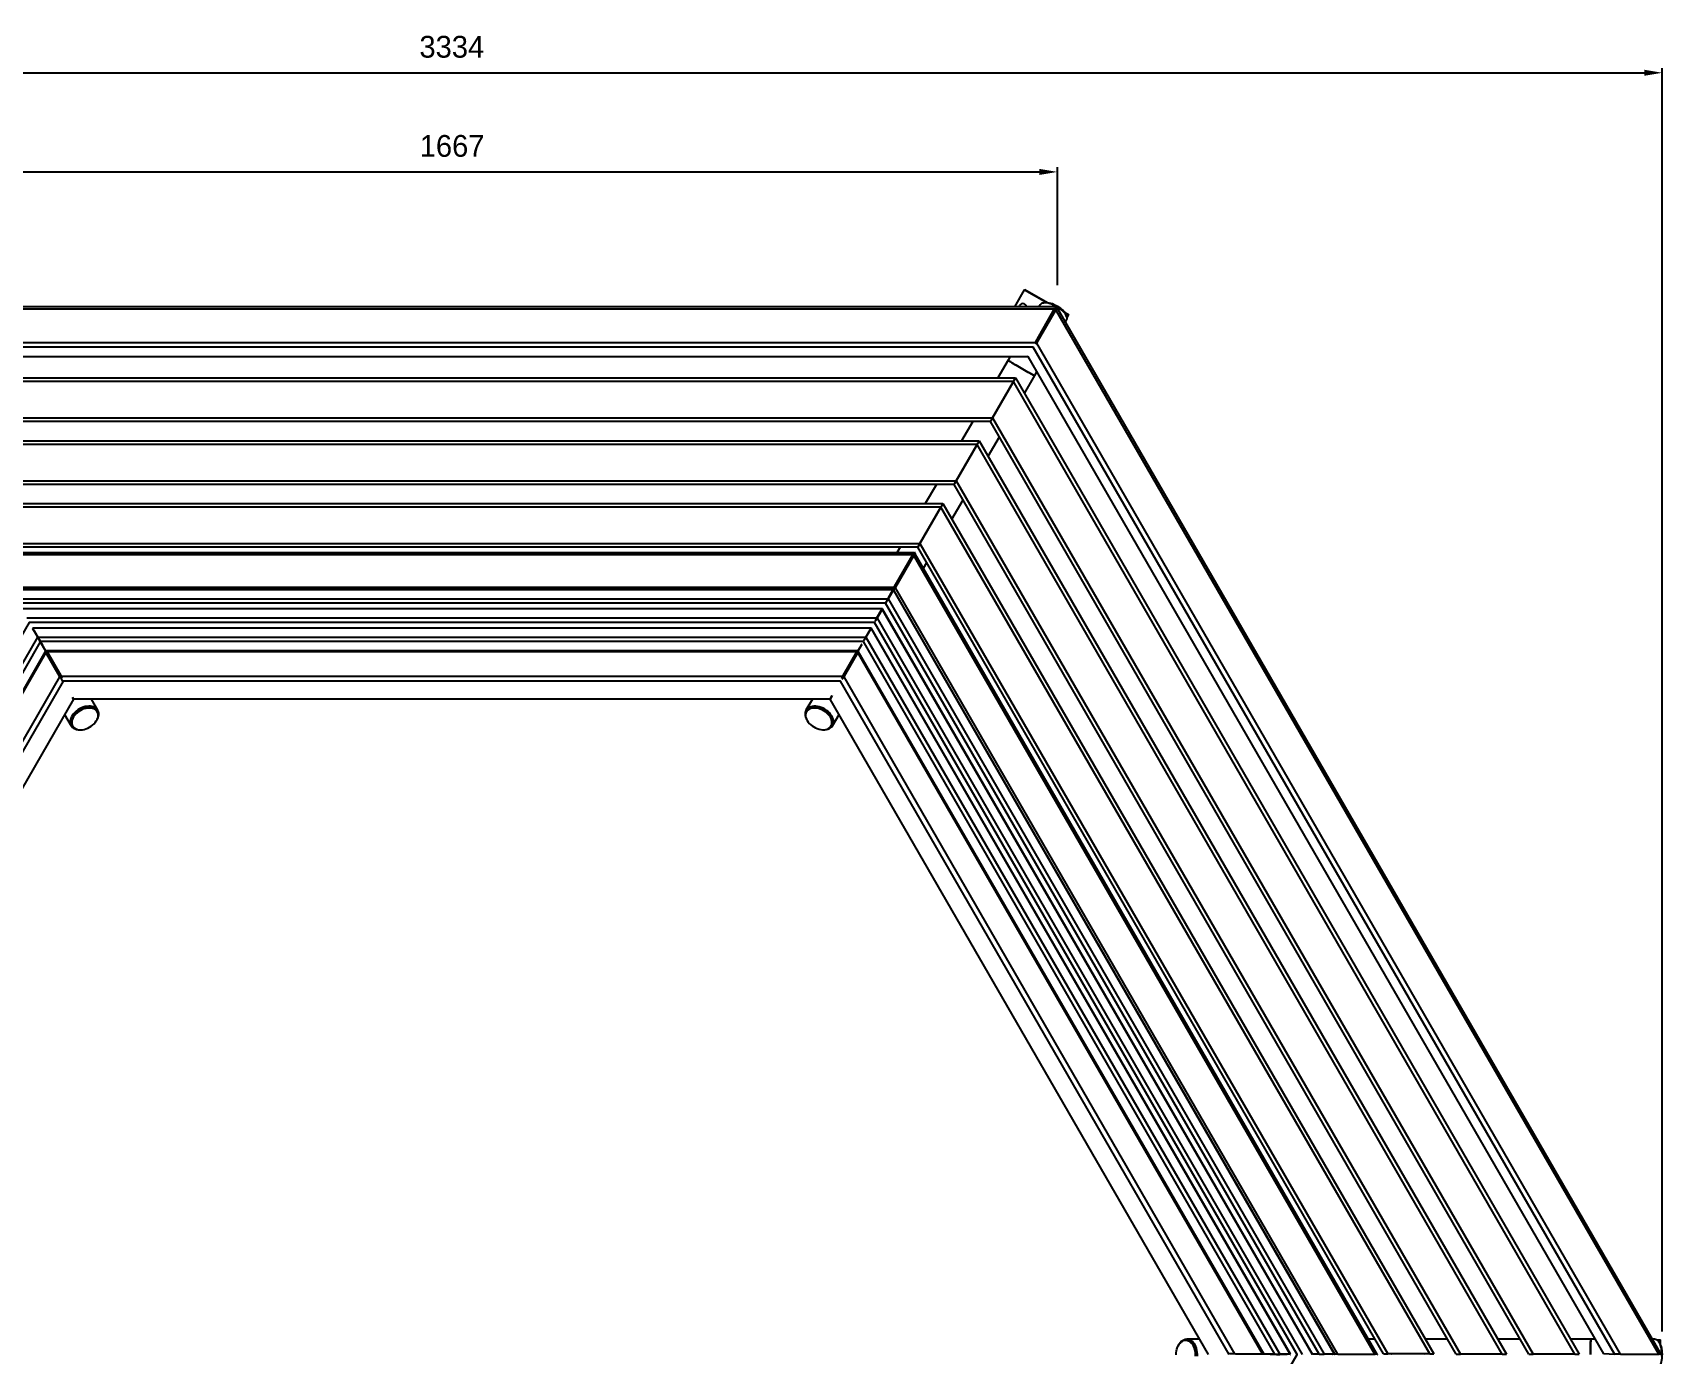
# Model space of a CAD drawing. Header units: millimetres. Extents: x -2153 to 6163, y -6718 to -838.
# Drawn here: x -374 to 1870, y -4670 to -2850 of the extents above; entities that cross this region are included whole.
import ezdxf

# ---------------------------------------------------------------- set-up
doc = ezdxf.new("R2010")
doc.units = ezdxf.units.MM
doc.header["$PDSIZE"] = -1
doc.layers.add('WYMIAR', color=96, linetype='Continuous')
doc.dimstyles.new('1-1', dxfattribs={"dimtxt": 30, "dimasz": 25, "dimexe": 6.25, "dimexo": 30, "dimgap": 20.625, "dimtad": 1, "dimdec": 1, "dimtxsty": 'Standard', "dimcen": 0, "dimclrd": 2, "dimclre": 2, "dimclrt": 2, "dimadec": 0, "dimazin": 0, "dimtfac": 1, "dimtdec": 1, "dimtmove": 0, "dimatfit": 3, "dimfxl": 0, "dimarcsym": 0})

# ---------------------------------------------------------------- blocks, each defined once
blk = doc.blocks.new('rzut')
for p, q in [((978.1, -3594.2), (991.7, -3570.6)), ((991.7, -3570.6), (1022.1, -3588.2)), ((991.9, -3570.2), (1023.2, -3588.3)), ((1034.7, -3594.2), (-629.6, -3594.2)), ((1033, -3597.2), (-627.8, -3597.2)), ((1007, -3642.2), (1033.5, -3596.2)), ((1035.2, -3597.2), (1008.6, -3643.1)), ((1012.9, -3591.5), (1011.3, -3594.2)), ((1034.1, -3597.2), (1033.5, -3596.2)), ((1035.2, -3597.2), (1034.1, -3597.2)), ((1865, -5036.4), (1034.6, -3598.1)), ((1035.8, -3594.2), (1035.3, -3593.3)), ((1036.3, -3594.2), (1035.6, -3593.7)), ((1036.8, -3594.2), (1035.8, -3594.2)), ((1868.5, -5036.4), (1036.3, -3595.1)), ((1047.2, -3602.1), (1052.5, -3605.2)), ((1047.9, -3603.1), (1052.3, -3605.6)), ((1048, -3615.4), (1049.6, -3612.7)), ((1050.1, -3609.4), (1052.3, -3605.6)), ((-601.2, -3643.1), (1006.4, -3643.1)), ((1003.7, -3649.7), (-597.8, -3649.7)), ((1804.6, -5036.9), (1003.7, -3649.7)), ((1007, -3642.2), (1007.5, -3643.1)), ((1007.5, -3643.1), (1008.6, -3643.1)), ((1008.1, -3644.1), (1811.9, -5036.4)), ((-589.6, -3662.7), (996.2, -3662.7)), ((968.9, -3667.6), (954.8, -3692.1)), ((971.8, -3662.7), (968.9, -3667.6)), ((996.5, -3662.2), (996.2, -3662.7)), ((996.3, -3662.7), (996.5, -3662.2)), ((996.3, -3662.7), (1789.1, -5036)), ((-572.7, -3692.1), (979.3, -3692.1)), ((976.4, -3697.1), (-569.8, -3697.1)), ((947.5, -3747.1), (976.4, -3697.1)), ((976.4, -3697.1), (947.5, -3747.1)), ((973.2, -3702.6), (950.7, -3741.6)), ((973.2, -3702.6), (973.2, -3702.6)), ((973.2, -3702.6), (973.2, -3702.6)), ((1749.5, -5036.1), (976.4, -3697.1)), ((979.3, -3692.1), (1755.3, -5036.1)), ((991.5, -3713.3), (1005.7, -3688.8)), ((1005.7, -3688.8), (1008.5, -3683.9)), ((-541, -3747.1), (947.5, -3747.1)), ((947.5, -3747.1), (1691.8, -5036.1)), ((950.4, -3742.1), (950.4, -3742.1)), ((950.4, -3742.1), (950.4, -3742.1)), ((950.7, -3741.6), (950.7, -3741.6)), ((950.7, -3741.6), (950.7, -3741.6)), ((944.6, -3752.1), (-538.1, -3752.1)), ((920.2, -3752.1), (904.8, -3778.6)), ((1686, -5036.1), (944.6, -3752.1)), ((-522.7, -3778.6), (929.3, -3778.6)), ((926.4, -3783.6), (-519.8, -3783.6)), ((926.4, -3783.6), (897.6, -3833.6)), ((897.6, -3833.6), (926.4, -3783.6)), ((923.2, -3789.1), (900.7, -3828.1)), ((923.2, -3789.1), (923.2, -3789.1)), ((1649.5, -5036.1), (926.4, -3783.6)), ((929.3, -3778.6), (1655.3, -5036.1)), ((941.5, -3799.8), (956.9, -3773.3)), ((-490.9, -3833.6), (897.6, -3833.6)), ((897.6, -3833.6), (1591.8, -5036.1)), ((900.4, -3828.6), (900.4, -3828.6)), ((900.7, -3828.1), (900.7, -3828.1)), ((900.7, -3828.1), (900.7, -3828.1)), ((894.7, -3838.6), (-488.1, -3838.6)), ((870.2, -3838.6), (854.9, -3865.2)), ((891.6, -3886.4), (906.9, -3859.8)), ((1586, -5036.1), (894.7, -3838.6)), ((-472.7, -3865.2), (879.3, -3865.2)), ((876.4, -3870.2), (-469.8, -3870.2)), ((876.4, -3870.2), (847.6, -3920.2)), ((847.6, -3920.2), (876.5, -3870.2)), ((873.3, -3875.7), (850.8, -3914.7)), ((873.3, -3875.7), (873.3, -3875.7)), ((873.3, -3875.7), (873.3, -3875.7)), ((1549.6, -5036), (876.5, -3870.2)), ((879.3, -3865.2), (1555.3, -5036)), ((-440.9, -3920.2), (847.6, -3920.2)), ((844.7, -3925.2), (-438, -3925.2)), ((820.2, -3925.2), (815.7, -3933)), ((1486.1, -5036), (844.7, -3925.2)), ((847.6, -3920.2), (1491.8, -5036)), ((850.5, -3915.2), (850.5, -3915.2)), ((850.5, -3915.2), (850.5, -3915.2)), ((850.8, -3914.7), (850.8, -3914.7)), ((850.8, -3914.7), (850.8, -3914.7)), ((839, -3933), (-433.9, -3933)), ((837.4, -3935.7), (-432.3, -3935.7)), ((812.3, -3979.2), (838, -3934.7)), ((839.8, -3935.7), (814.1, -3980.3)), ((838.6, -3935.7), (838, -3934.7)), ((839.8, -3935.7), (838.6, -3935.7)), ((1474.1, -5036.4), (839.2, -3936.8)), ((840.2, -3933), (839.6, -3932)), ((841.3, -3933), (840.2, -3933)), ((1477.2, -5036.4), (840.8, -3934.1)), ((852.4, -3954.2), (856.9, -3946.4)), ((-406.6, -3980.3), (811.7, -3980.3)), ((810.8, -3983.6), (-404.6, -3983.6)), ((810.7, -3983.7), (-404.5, -3983.7)), ((803.6, -3996), (810.8, -3983.6)), ((811.1, -3983.7), (803.9, -3996.1)), ((810.9, -3983.7), (810.8, -3983.6)), ((811, -3983.6), (810.9, -3983.4)), ((811.1, -3983.7), (810.9, -3983.7)), ((811.2, -3983.6), (811, -3983.6)), ((1418.6, -5036.3), (811, -3983.9)), ((1418.8, -5036.3), (811.1, -3983.7)), ((812.3, -3979.2), (812.9, -3980.3)), ((812.9, -3980.3), (814.1, -3980.3)), ((813.5, -3981.3), (1422.6, -5036.4)), ((-397.3, -3996.1), (803.5, -3996.1)), ((800.2, -4002.2), (-393.8, -4002.2)), ((795.5, -4010), (-389.7, -4010)), ((795.4, -4010.2), (-389.6, -4010.2)), ((788.4, -4022.4), (795.5, -4010)), ((795.8, -4010.2), (788.6, -4022.6)), ((795.6, -4010.2), (795.5, -4010)), ((795.7, -4010), (795.6, -4009.9)), ((795.8, -4010.2), (795.6, -4010.2)), ((795.9, -4010), (795.7, -4010)), ((1388.2, -5036.6), (795.7, -4010.3)), ((1388.4, -5036.6), (795.8, -4010.2)), ((1397.2, -5036.3), (800.2, -4002.2)), ((803.6, -3996), (803.7, -3996.1)), ((803.7, -3996.1), (803.9, -3996.1)), ((803.8, -3996.3), (1404.3, -5036.3)), ((-382.4, -4022.6), (788.3, -4022.6)), ((-374.5, -4036.9), (-367.4, -4049.2)), ((780.4, -4036.5), (-374.3, -4036.5)), ((-367, -4049), (-374.2, -4036.6)), ((780.3, -4036.6), (-374.2, -4036.6)), ((780.4, -4036.6), (773.2, -4049)), ((773.2, -4049), (780.3, -4036.6)), ((780.4, -4036.6), (780.3, -4036.6)), ((780.3, -4036.6), (780.3, -4036.6)), ((780.4, -4036.5), (780.4, -4036.4)), ((780.5, -4036.5), (780.4, -4036.5)), ((1357.6, -5036.5), (780.4, -4036.7)), ((1357.8, -5036.5), (780.5, -4036.5)), ((788.4, -4022.4), (788.5, -4022.6)), ((788.5, -4022.6), (788.6, -4022.6)), ((788.5, -4022.7), (1373.9, -5036.6)), ((-937.5, -5036.7), (-367.4, -4049.2)), ((-363.9, -4055.3), (-930.5, -5036.7)), ((-372.3, -4040.4), (-360.6, -4060.7)), ((-360.5, -4060.6), (-372.3, -4040.4)), ((-367.7, -4048.4), (-367.7, -4048.4)), ((-367.6, -4048.4), (-367.7, -4048.4)), ((-367.7, -4048.4), (-362.1, -4058)), ((-367.7, -4048.4), (-367.7, -4048.4)), ((-367.7, -4048.4), (-367.6, -4048.4)), ((-367, -4049), (773.2, -4049)), ((-363.9, -4055.3), (-356.7, -4068)), ((-356.1, -4067.7), (-363.5, -4055.1)), ((769.7, -4055.1), (-363.5, -4055.1)), ((-362.1, -4058.1), (-362.1, -4058)), ((-362.1, -4058), (-362, -4058)), ((-361.8, -4058.7), (-361.7, -4058.6)), ((-361.7, -4058.6), (-361.4, -4059.3)), ((-361.7, -4058.6), (-361.6, -4058.6)), ((-360.7, -4060.9), (-360.6, -4060.7)), ((-360.5, -4060.6), (-360.3, -4060.6)), ((767.4, -4059.1), (762.2, -4067.9)), ((762.3, -4068), (767.4, -4059.1)), ((767.4, -4059.1), (767.3, -4059.3)), ((1336.3, -5036.5), (769.7, -4055.1)), ((773.2, -4049), (1343.3, -5036.5)), ((-356.9, -4068.9), (-915.1, -5035.9)), ((-356.1, -4070.2), (-913.6, -5035.8)), ((-337.3, -4102.8), (-356.7, -4069.3)), ((761.3, -4068), (-355.2, -4068)), ((-355, -4068.3), (-335.7, -4101.8)), ((760.5, -4069.3), (-354.5, -4069.3)), ((741.7, -4101.9), (761, -4068.4)), ((762.5, -4069.3), (743.1, -4102.8)), ((761.5, -4069.3), (761, -4068.4)), ((762.5, -4069.3), (761.5, -4069.3)), ((762.2, -4068), (761.8, -4067.2)), ((1319.5, -5035.8), (762, -4070.1)), ((763.2, -4068), (762.2, -4068)), ((1321, -5035.8), (762.7, -4068.8)), ((-875, -5035.9), (-336.8, -4103.7)), ((-337.3, -4102.8), (-336.2, -4102.8)), ((-336.2, -4102.8), (-335.7, -4101.8)), ((-335.2, -4102.8), (741.2, -4102.8)), ((741.7, -4101.9), (742.2, -4102.8)), ((742.2, -4102.8), (743.1, -4102.8)), ((742.6, -4103.6), (1280.8, -5035.8)), ((726.8, -4129.4), (723.7, -4134.3)), ((724, -4134.5), (726.8, -4129.4)), ((-318.1, -4134.4), (-838.9, -5036.5)), ((-317.9, -4134.3), (-319.3, -4132.1)), ((-319.3, -4132.1), (-318.1, -4134.4)), ((723.7, -4134.3), (-317.9, -4134.3)), ((-284.7, -4149.7), (-293.5, -4134.3)), ((-285.3, -4151.8), (-286.1, -4150.5)), ((699.5, -4134.3), (690.6, -4149.7)), ((692, -4150.5), (691.2, -4151.8)), ((1244.9, -5036.6), (724, -4134.5)), ((-330.3, -4155.5), (-321.4, -4170.9)), ((-320, -4170.1), (-319.3, -4171.4)), ((725.2, -4171.4), (725.9, -4170.1)), ((727.3, -4170.9), (736.2, -4155.5)), ((1215, -5017.1), (1213.5, -5017.1)), ((1232.7, -5015.5), (1215, -5015.5)), ((1474.2, -5015.5), (1465.1, -5015.5)), ((1574.1, -5015.5), (1543.5, -5015.5)), ((1674.1, -5015.5), (1643.4, -5015.5)), ((1771.6, -5015.5), (1743.4, -5015.5)), ((1777.3, -5015.5), (1771.6, -5015.5)), ((1859.5, -5015.5), (1856.4, -5015.5)), ((1862.6, -5016.7), (1867, -5016.7)), ((1867, -5016.7), (1867.5, -5016.7)), ((1867, -5021.8), (1867, -5016.7)), ((1867.5, -5022.8), (1867.5, -5016.7)), ((1281.9, -5035.8), (1281.4, -5036.7)), ((1281.9, -5035.8), (1320.6, -5035.8)), ((1320, -5036.7), (1320.6, -5035.8)), ((1321.5, -5036.7), (1322, -5035.8)), ((1336.3, -5036.5), (1321.7, -5036.4)), ((1329.9, -5036.4), (1330, -5036.6)), ((1353.4, -5036.7), (1330, -5036.6)), ((1357.6, -5036.5), (1343.3, -5036.5)), ((1397.2, -5036.3), (1388.2, -5036.2)), ((1415.1, -5036.9), (1404.2, -5036.3)), ((1418.6, -5036.3), (1404.3, -5036.3)), ((1407.8, -5036.7), (1407.6, -5036.5)), ((1408.5, -5036.7), (1408.4, -5036.5)), ((1415.1, -5036.9), (1414.8, -5036.3)), ((1423, -5036.4), (1422.8, -5036.7)), ((1423, -5036.4), (1474.4, -5036.4)), ((1486.1, -5036), (1491.8, -5036)), ((1549.6, -5036), (1491.8, -5036)), ((1498, -5036.7), (1497.6, -5036)), ((1498.6, -5036.7), (1498.2, -5036)), ((1543.6, -5036.7), (1543.2, -5036)), ((1549.6, -5036), (1555.3, -5036)), ((1586, -5036.1), (1591.8, -5036.1)), ((1649.5, -5036.1), (1591.8, -5036.1)), ((1597.9, -5036.7), (1597.6, -5036.1)), ((1598.5, -5036.7), (1598.2, -5036.1)), ((1643.5, -5036.7), (1643.2, -5036.1)), ((1649.5, -5036.1), (1655.3, -5036.1)), ((1686, -5036.1), (1691.8, -5036.1)), ((1749.5, -5036.1), (1691.8, -5036.1)), ((1697.9, -5036.7), (1697.5, -5036.1)), ((1698.4, -5036.7), (1698.1, -5036.1)), ((1743.5, -5036.7), (1743.2, -5036.1)), ((1749.5, -5036.1), (1755.3, -5036.1)), ((1804.6, -5036.9), (1789.1, -5036)), ((1812.3, -5036.4), (1865.4, -5036.4)), ((1865.2, -5036.7), (1865.4, -5036.4)), ((1868.7, -5036.7), (1868.8, -5036.4))]:
    blk.add_line(p, q)
at = {"flags": 128}
for points in [[(1035.1, -3593.5), (1034, -3592.9), (1031.6, -3591.7), (1029.1, -3590.7), (1026.7, -3589.9), (1024.3, -3589.3), (1022, -3588.9), (1020, -3588.7), (1018.1, -3588.8), (1016.4, -3589.1), (1015, -3589.6), (1013.9, -3590.3), (1013, -3591.2), (1012.9, -3591.5)], [(1017.3, -3588.9), (1017.8, -3588.7), (1019.3, -3588.3), (1021, -3588.2), (1023, -3588.2), (1025.1, -3588.5), (1027.3, -3589.1), (1029.7, -3589.8), (1032, -3590.8), (1034.4, -3591.9), (1036.8, -3593.2), (1039, -3594.6), (1041.2, -3596.1), (1043.1, -3597.7), (1044.9, -3599.4), (1046.4, -3601.1), (1047.6, -3602.8), (1048.6, -3604.4), (1049.3, -3606), (1049.6, -3607.4), (1049.6, -3607.5)], [(1049.6, -3612.7), (1050, -3611.8), (1050.2, -3610.5), (1050.1, -3609.1), (1049.6, -3607.5), (1048.9, -3605.9), (1047.8, -3604.2), (1046.5, -3602.5), (1044.9, -3600.7), (1043, -3599), (1041, -3597.3), (1038.8, -3595.7), (1036.7, -3594.4)], [(1005.7, -3688.8), (1005.4, -3688.8), (1004.9, -3688.6), (1004.1, -3688.2), (1003, -3687.7), (1001.6, -3687), (1000, -3686.1), (998.2, -3685.1), (996.2, -3684), (994, -3682.8), (991.7, -3681.5), (989.3, -3680.2), (986.9, -3678.8), (984.5, -3677.4), (982.2, -3676), (979.9, -3674.7), (977.8, -3673.4), (975.8, -3672.2), (974.1, -3671.1), (972.5, -3670.1), (971.2, -3669.3), (970.2, -3668.6), (969.5, -3668.1), (969, -3667.8), (968.9, -3667.6), (968.9, -3667.6)], [(968.9, -3667.6), (969, -3667.8), (969.5, -3668.1), (970.2, -3668.6), (971.2, -3669.3), (972.5, -3670.1), (974.1, -3671.1), (975.8, -3672.2), (977.8, -3673.4), (979.9, -3674.7), (982.2, -3676), (984.5, -3677.4), (986.9, -3678.8)], [(986.9, -3678.8), (989.3, -3680.2), (991.7, -3681.5), (994, -3682.8), (996.2, -3684), (998.2, -3685.1), (1000, -3686.1), (1001.6, -3687), (1003, -3687.7), (1004.1, -3688.2), (1004.9, -3688.6), (1005.4, -3688.8), (1005.7, -3688.8)], [(973.5, -3702.1), (973.5, -3702.1), (973.5, -3702.1), (973.5, -3702.1), (973.4, -3702.2), (973.4, -3702.3), (973.3, -3702.4), (973.3, -3702.5), (973.2, -3702.6)], [(979.3, -3692.1), (979.2, -3692.2), (979.1, -3692.4), (978.8, -3692.9), (978.4, -3693.5), (978, -3694.3), (977.5, -3695.2), (977, -3696.1), (976.4, -3697.1)], [(976.4, -3697.1), (977, -3696.1), (977.5, -3695.1), (978, -3694.3), (978.4, -3693.5), (978.8, -3692.9), (979.1, -3692.4), (979.2, -3692.2), (979.3, -3692.1)], [(947.5, -3747.1), (947, -3747.9), (946.5, -3748.8), (946.1, -3749.6), (945.7, -3750.3), (945.3, -3750.9), (945, -3751.4), (944.8, -3751.8), (944.7, -3752), (944.6, -3752.1)], [(944.6, -3752.1), (944.7, -3752), (944.8, -3751.8), (945, -3751.4), (945.3, -3750.9), (945.7, -3750.3), (946.1, -3749.6), (946.5, -3748.8), (947, -3747.9), (947.5, -3747.1)], [(950.7, -3741.6), (950.6, -3741.7), (950.6, -3741.8), (950.5, -3741.8), (950.5, -3741.9), (950.5, -3742), (950.4, -3742), (950.4, -3742.1), (950.4, -3742.1)], [(950.4, -3742.1), (950.4, -3742.1), (950.4, -3742), (950.5, -3742), (950.5, -3741.9), (950.5, -3741.8), (950.6, -3741.8), (950.6, -3741.7), (950.7, -3741.6)], [(923.5, -3788.6), (923.5, -3788.6), (923.5, -3788.7), (923.5, -3788.7), (923.5, -3788.8), (923.4, -3788.8), (923.4, -3788.9), (923.3, -3789), (923.2, -3789.1)], [(923.2, -3789.1), (923.2, -3789.1)], [(926.4, -3783.6), (927, -3782.6), (927.5, -3781.7), (928, -3780.8), (928.5, -3780.1), (928.8, -3779.5), (929.1, -3779), (929.3, -3778.7), (929.3, -3778.6)], [(929.3, -3778.6), (929.3, -3778.7), (929.1, -3778.9), (928.9, -3779.3), (928.6, -3779.8), (928.3, -3780.4), (927.9, -3781.1), (927.4, -3781.9), (926.9, -3782.7), (926.4, -3783.6)], [(894.7, -3838.6), (894.7, -3838.5), (894.8, -3838.3), (895.1, -3837.9), (895.3, -3837.4), (895.7, -3836.8), (896.1, -3836.1), (896.6, -3835.3), (897.1, -3834.5), (897.6, -3833.6)], [(897.6, -3833.6), (897.1, -3834.5), (896.6, -3835.3), (896.1, -3836.1), (895.7, -3836.8), (895.3, -3837.4), (895.1, -3837.9), (894.8, -3838.3), (894.7, -3838.5), (894.7, -3838.6)], [(900.4, -3828.6), (900.4, -3828.6)], [(873.6, -3875.2), (873.6, -3875.2), (873.5, -3875.2), (873.5, -3875.3), (873.5, -3875.3), (873.4, -3875.4), (873.4, -3875.5), (873.3, -3875.6), (873.3, -3875.7)], [(876.4, -3870.2), (877, -3869.2), (877.5, -3868.3), (878, -3867.4), (878.5, -3866.6), (878.8, -3866), (879.1, -3865.6), (879.3, -3865.3), (879.3, -3865.2)], [(879.3, -3865.2), (879.3, -3865.3), (879.1, -3865.6), (878.9, -3866), (878.5, -3866.6), (878.1, -3867.4), (877.6, -3868.3), (877, -3869.2), (876.5, -3870.2)], [(844.7, -3925.2), (844.7, -3925.1), (844.9, -3924.8), (845.2, -3924.3), (845.5, -3923.7), (846, -3922.9), (846.5, -3922.1), (847, -3921.1), (847.6, -3920.2)], [(847.6, -3920.2), (847.1, -3921), (846.6, -3921.9), (846.1, -3922.7), (845.7, -3923.4), (845.4, -3924), (845.1, -3924.5), (844.9, -3924.9), (844.7, -3925.1), (844.7, -3925.2)], [(850.8, -3914.7), (850.7, -3914.8), (850.6, -3914.9), (850.6, -3914.9), (850.6, -3915), (850.5, -3915.1), (850.5, -3915.1), (850.5, -3915.2), (850.5, -3915.2)], [(850.5, -3915.2), (850.5, -3915.2), (850.5, -3915.1), (850.5, -3915.1), (850.6, -3915), (850.6, -3914.9), (850.6, -3914.9), (850.7, -3914.8), (850.8, -3914.7)], [(784.9, -4028.7), (-379, -4028.7), (-961, -5036.7), (-379, -6044.7)], [(-379, -6044.7), (784.9, -6044.7), (1366.9, -5036.7), (784.9, -4028.7)], [(-367.7, -4048.4), (-367.7, -4048.4), (-367.7, -4048.4)], [(-367.7, -4048.4), (-367.7, -4048.4), (-367.7, -4048.4)], [(-362.1, -4058), (-362.1, -4058.1), (-362, -4058.1), (-362, -4058.2), (-362, -4058.2), (-361.9, -4058.3), (-361.9, -4058.4), (-361.8, -4058.5), (-361.8, -4058.5), (-361.7, -4058.6)], [(-361.7, -4058.6), (-361.8, -4058.5), (-361.8, -4058.4), (-361.9, -4058.3), (-361.9, -4058.3), (-362, -4058.2), (-362, -4058.1), (-362.1, -4058.1), (-362.1, -4058)], [(-355, -4068.3), (-355.6, -4069.3), (-356.7, -4069.3)], [(1273.2, -5036.7), (738.1, -4109.8), (-332.2, -4109.8), (-867.3, -5036.7), (-332.2, -5963.5), (738.1, -5963.5)], [(-285.5, -4162.4), (-285.3, -4161.9), (-284.3, -4159.8), (-283.7, -4157.7), (-283.4, -4155.6), (-283.4, -4153.6), (-283.8, -4151.8), (-284.5, -4150), (-285.5, -4148.5), (-286.8, -4147.1), (-288.4, -4146), (-290.3, -4145.1), (-292.3, -4144.5), (-294.6, -4144.1), (-297, -4144.1), (-299.4, -4144.3), (-302, -4144.7), (-304.6, -4145.5), (-307.1, -4146.5), (-309.6, -4147.7), (-312, -4149.1), (-314.2, -4150.8), (-316.2, -4152.6), (-318, -4154.5), (-319.5, -4156.5), (-320.8, -4158.6), (-321.8, -4160.7), (-322.4, -4162.9), (-322.7, -4164.9), (-322.7, -4166.9), (-322.3, -4168.8), (-321.6, -4170.5), (-320.6, -4172.1), (-319.3, -4173.4), (-317.7, -4174.6), (-315.8, -4175.4), (-313.8, -4176.1), (-311.5, -4176.4), (-310, -4176.5)], [(-286.1, -4150.5), (-286.4, -4149.9), (-287.6, -4148.5), (-289, -4147.4), (-290.8, -4146.4), (-292.7, -4145.8), (-294.8, -4145.4), (-297.1, -4145.3), (-299.5, -4145.4), (-302, -4145.9), (-304.5, -4146.6), (-306.9, -4147.6), (-309.3, -4148.8), (-311.6, -4150.2), (-313.7, -4151.8), (-315.6, -4153.5), (-317.3, -4155.4), (-318.7, -4157.4), (-319.8, -4159.4), (-320.6, -4161.5), (-321.1, -4163.5), (-321.2, -4165.5), (-321, -4167.3), (-320.5, -4169.1), (-320, -4170.1)], [(-300.9, -4175.3), (-298.4, -4174.3), (-296, -4173.1), (-293.8, -4171.7), (-291.7, -4170.1), (-289.7, -4168.3), (-288.1, -4166.4), (-286.7, -4164.4), (-285.5, -4162.4), (-284.7, -4160.4), (-284.2, -4158.3), (-284.1, -4156.4), (-284.3, -4154.5), (-284.8, -4152.8), (-285.7, -4151.2), (-286.8, -4149.8), (-288.3, -4148.7), (-290, -4147.7), (-292, -4147.1), (-294.1, -4146.7), (-296.4, -4146.6), (-298.8, -4146.7), (-301.2, -4147.2), (-303.7, -4147.9), (-306.2, -4148.8), (-308.6, -4150), (-310.8, -4151.5), (-312.9, -4153.1), (-314.8, -4154.8), (-316.5, -4156.7), (-317.9, -4158.7), (-319.1, -4160.7), (-319.9, -4162.8), (-320.3, -4164.8), (-320.5, -4166.8), (-320.3, -4168.6), (-319.8, -4170.4), (-318.9, -4171.9), (-317.8, -4173.3), (-316.3, -4174.5), (-314.6, -4175.4), (-312.6, -4176.1), (-310.5, -4176.4), (-308.2, -4176.6), (-305.8, -4176.4), (-303.4, -4176), (-300.9, -4175.3)], [(715.8, -4176.5), (716.4, -4176.5), (718.7, -4176.3), (720.9, -4175.7), (722.8, -4175), (724.5, -4173.9), (726, -4172.7), (727.1, -4171.2), (727.9, -4169.6), (728.5, -4167.8), (728.6, -4165.8), (728.5, -4163.8), (728, -4161.7), (727.2, -4159.5), (726, -4157.4), (724.6, -4155.4), (722.9, -4153.4), (721, -4151.5), (718.9, -4149.8), (716.6, -4148.3), (714.1, -4147), (711.6, -4145.9), (709, -4145), (706.5, -4144.4), (704, -4144.1), (701.5, -4144.1), (699.2, -4144.3), (697, -4144.8), (695.1, -4145.6), (693.4, -4146.6), (692, -4147.9), (690.8, -4149.3), (690, -4151), (689.5, -4152.8), (689.3, -4154.7), (689.4, -4156.8), (689.9, -4158.9), (690.7, -4161), (691.8, -4163.1)], [(697.1, -4169.6), (699.1, -4171.3), (701.4, -4172.7), (703.7, -4174), (706.2, -4175), (708.6, -4175.8), (711.1, -4176.3), (713.5, -4176.5), (715.9, -4176.5), (718, -4176.2), (720, -4175.6), (721.8, -4174.7), (723.3, -4173.6), (724.6, -4172.3), (725.5, -4170.8), (726.1, -4169.1), (726.4, -4167.2), (726.3, -4165.3), (725.9, -4163.3), (725.2, -4161.2), (724.2, -4159.2), (722.8, -4157.2), (721.2, -4155.3), (719.4, -4153.5), (717.3, -4151.8), (715.1, -4150.4), (712.7, -4149.1), (710.3, -4148.1), (707.8, -4147.3), (705.3, -4146.8), (702.9, -4146.6), (700.6, -4146.6), (698.4, -4146.9), (696.4, -4147.5), (694.6, -4148.4), (693.1, -4149.5), (691.9, -4150.8), (690.9, -4152.4), (690.3, -4154.1), (690, -4155.9), (690.1, -4157.8), (690.5, -4159.8), (691.2, -4161.9), (692.3, -4163.9), (693.6, -4165.9), (695.2, -4167.8), (697.1, -4169.6)], [(725.9, -4170.1), (726.2, -4169.5), (726.9, -4167.8), (727.1, -4165.9), (727.1, -4164), (726.7, -4162), (726, -4159.9), (724.9, -4157.9), (723.6, -4155.9), (722, -4154), (720.1, -4152.2), (718, -4150.6), (715.8, -4149.1), (713.4, -4147.8), (711, -4146.8), (708.5, -4146), (706.1, -4145.5), (703.6, -4145.3), (701.3, -4145.3), (699.1, -4145.7), (697.1, -4146.3), (695.4, -4147.1), (693.8, -4148.2), (692.6, -4149.5), (692, -4150.5)], [(1200.4, -5037), (1200.5, -5034.4), (1200.8, -5031.7), (1201.4, -5029.2), (1202.2, -5026.8), (1203.2, -5024.6), (1204.4, -5022.6), (1205.7, -5020.9), (1207.2, -5019.4), (1208.9, -5018.3), (1210.6, -5017.6), (1212.4, -5017.2), (1214.1, -5017.1), (1215.9, -5017.4), (1217.6, -5018.1), (1219.3, -5019.1), (1220.8, -5020.5), (1222.3, -5022.1), (1223.5, -5024.1), (1224.6, -5026.2), (1225.4, -5028.6), (1226, -5031.1), (1226.4, -5033.7), (1226.6, -5036.4), (1226.5, -5039)], [(1204.4, -5022.6), (1204.6, -5022.1), (1206, -5020.3), (1207.5, -5018.6), (1209.2, -5017.3), (1210.9, -5016.4), (1212.7, -5015.8), (1214.6, -5015.5), (1216.4, -5015.6), (1218.2, -5016.1), (1220, -5016.9), (1221.7, -5018), (1223.3, -5019.5), (1224.7, -5021.3), (1226, -5023.3), (1227, -5025.6), (1227.9, -5028), (1228.5, -5030.6), (1229, -5033.3), (1229.1, -5036.1), (1229.1, -5038.9)], [(1215, -5017.1), (1215.6, -5017.1), (1217.4, -5017.4), (1219.1, -5018.1), (1220.8, -5019.1), (1222.3, -5020.5), (1223.7, -5022.1), (1225, -5024.1), (1226, -5026.2), (1226.9, -5028.6), (1227.5, -5031.1), (1227.9, -5033.7), (1228.1, -5036.4), (1228, -5039)], [(1770.9, -5036.7), (1770.9, -5033.9), (1770.9, -5031.2), (1771, -5028.6), (1771, -5026.1), (1771.1, -5023.8), (1771.1, -5021.7), (1771.2, -5019.9), (1771.3, -5018.3), (1771.4, -5017.1), (1771.4, -5016.2), (1771.5, -5015.7), (1771.6, -5015.5)], [(1771.6, -5015.5), (1771.5, -5015.7), (1771.4, -5016.2), (1771.4, -5017.1), (1771.3, -5018.3), (1771.2, -5019.9), (1771.1, -5021.7), (1771.1, -5023.8), (1771, -5026.1), (1771, -5028.6), (1770.9, -5031.2), (1770.9, -5033.9), (1770.9, -5036.7)], [(1859.5, -5015.5), (1860.5, -5015.6), (1861.7, -5016.1), (1862.9, -5016.9), (1864, -5018), (1865, -5019.5), (1866, -5021.3), (1866.8, -5023.3), (1867.5, -5025.6), (1868.1, -5028), (1868.5, -5030.6), (1868.8, -5033.3), (1868.9, -5036.1), (1868.9, -5038.9)], [(1864, -5055.3), (1864.4, -5055), (1865.4, -5053.9), (1866.4, -5052.5), (1867.3, -5050.8), (1868.1, -5048.8), (1868.8, -5046.6), (1869.3, -5044.2), (1869.7, -5041.7), (1869.9, -5039), (1870, -5036.4), (1869.9, -5033.7), (1869.6, -5031.1), (1869.2, -5028.6), (1868.7, -5026.2), (1868, -5024.1), (1867.1, -5022.1), (1866.2, -5020.5), (1865.2, -5019.1), (1864.1, -5018.1), (1864, -5018.1)], [(1474.4, -5037), (1474.2, -5036.7), (1474.4, -5036.4)], [(1812.3, -5036.4), (1812.1, -5036.7), (1812.3, -5037)]]:
    blk.add_lwpolyline(points, dxfattribs=at)
for centre, radius, start, end in [((989.3, -3594.7), 5, 5.9979, 174.0021), ((697.9, -3400.5), 339.5, 329.9284, 330.0128), ((935.5, -3537.8), 135.1, 329.8577, 330.0698), ((732.5, -3563.3), 278.1, 329.9549, 330.0739), ((980.7, -3822), 66.2, 149.7235, 150.2234), ((1236.5, -4022.5), 388, 149.9308, 150.0161), ((1236.5, -4022.5), 388, 149.9308, 150.0161), ((632.6, -3736.4), 278.1, 329.9549, 330.0739)]:
    blk.add_arc(centre, radius, start, end)
for centre, major_axis, ratio, start_param, end_param in [((1032.4, -3598.3), (2.86, 5.05), 0.020527, 6.271085, 7.436795), ((1033.9, -3599.2), (2.95, 5), 0.020527, 5.129575, 6.295286), ((1005.9, -3644.3), (2.86, 5.05), 0.020527, 1.15361, 1.634057), ((1007.3, -3645.1), (2.95, 5), 0.020527, 4.649128, 5.129575), ((836.8, -3937.1), (2.85, 5.07), 0.021582, 6.270398, 7.369955), ((838.3, -3938), (2.96, 5), 0.021582, 5.196415, 6.295973), ((811, -3981.6), (2.85, 5.07), 0.021582, 1.08677, 1.978202), ((808, -3988.4), (2.87, 5.02), 0.001039, 6.28258, 6.532902), ((808.2, -3988.6), (2.91, 5), 0.001039, 6.033469, 6.283791), ((812.6, -3982.6), (2.96, 5), 0.021582, 4.304982, 5.196415), ((792.7, -4014.9), (2.87, 5.02), 0.001039, 6.28258, 6.532902), ((793, -4015), (2.91, 5), 0.001039, 6.033469, 6.283791), ((800.9, -4000.8), (2.87, 5.02), 0.001039, 0.249717, 1.820513), ((801.1, -4001), (2.91, 5), 0.001039, 4.462672, 6.033469), ((-371.4, -4041.5), (-2.91, 5), 0.001039, 6.28258, 6.532902), ((777.5, -4041.5), (2.87, 5.02), 0.001039, 6.28258, 6.532902), ((777.6, -4041.5), (2.91, 5), 0.001039, 6.033469, 6.283791), ((785.6, -4027.3), (2.87, 5.02), 0.001039, 0.249717, 1.582597), ((785.8, -4027.4), (2.91, 5), 0.001039, 4.70057, 6.033469), ((-364.6, -4054.1), (-2.87, 5.02), 0.001039, 4.462672, 6.033469), ((-364.2, -4053.9), (-2.91, 5), 0.001039, 0.249717, 1.820513), ((770.4, -4053.9), (2.91, 5), 0.001039, 4.710304, 6.033469), ((770.4, -4053.8), (2.87, 5.02), 0.001039, 0.249717, 1.572792), ((-354.4, -4073), (-3, 5), 0.015169, 6.274076, 7.008173), ((-353, -4072.2), (-2.83, 5.1), 0.015169, 5.558198, 6.292295), ((758.9, -4072.3), (2.83, 5.1), 0.015169, 6.274076, 7.008173), ((760.2, -4073), (3, 5), 0.015169, 5.558198, 6.292295), ((-335, -4106.5), (-3, 5), 0.015169, 0.724987, 2.295784), ((-333.6, -4105.7), (-2.83, 5.1), 0.015169, 4.633101, 5.558198), ((739.6, -4105.8), (2.83, 5.1), 0.015169, 0.724987, 1.640416), ((740.8, -4106.5), (3, 5), 0.015169, 4.642768, 5.558198), ((1277.5, -5035.9), (5.83, 0.1), 0.015169, 0.724987, 2.295784), ((1316.2, -5035.9), (5.83, 0.1), 0.015169, 6.274076, 7.008173), ((1337.7, -5036.5), (5.79, -0.02), 0.001039, 4.462672, 6.033469), ((1352, -5036.5), (5.79, -0.02), 0.001039, 6.033469, 6.283791), ((1398.7, -5036.3), (5.79, -0.02), 0.001039, 4.462672, 6.033469), ((1420.3, -5036.5), (5.81, 0.07), 0.021582, 1.08677, 2.657567), ((1413, -5036.3), (5.79, -0.02), 0.001039, 6.033469, 6.283791), ((1471.7, -5036.5), (5.81, 0.07), 0.021582, 6.270398, 7.369956), ((1809.9, -5036.5), (5.8, 0.05), 0.020527, 1.15361, 2.724406), ((1863, -5036.5), (5.8, 0.05), 0.020527, 6.271085, 7.436795)]:
    blk.add_ellipse(centre, major_axis=major_axis, ratio=ratio, start_param=start_param, end_param=end_param)
for points, knots in [([(-355.8, -4067.1), (-355.9, -4067.5), (-356.2, -4068.2), (-357, -4068.1), (-357.4, -4068)], [0, 0, 0, 0, 0.499942, 1, 1, 1, 1]), ([(1477.5, -5036.9), (1477.5, -5036.8), (1477.3, -5036.7), (1477.5, -5036.5), (1477.5, -5036.5)], [0, 0, 0, 0, 0.500003, 1, 1, 1, 1])]:
    blk.add_open_spline(points, degree=3, knots=knots)
blk = doc.blocks.new('*D7')
at = {"layer": 'Defpoints', "color": 0}
for p in [(1869.9, -2905.5), (-1464.1, -4669.3), (1869.9, -4668.6)]:
    blk.add_point(p, dxfattribs=at)
at = {"layer": 'WYMIAR', "color": 2, "lineweight": -2}
for p, q in [((-1464.1, -4639.3), (-1464.1, -2899.2)), ((-1439.1, -2905.5), (1844.9, -2905.5)), ((1869.9, -4638.6), (1869.9, -2899.2))]:
    blk.add_line(p, q, dxfattribs=at)
at = {"layer": 'WYMIAR', "color": 2}
for points in [[(-1439.1, -2901.3), (-1439.1, -2909.7), (-1464.1, -2905.5)], [(1844.9, -2901.3), (1844.9, -2909.7), (1869.9, -2905.5)]]:
    blk.add_solid(points, dxfattribs=at)
at = {"layer": 'WYMIAR', "color": 2, "insert": (202.9, -2869.9), "char_height": 30, "attachment_point": 5}
blk.add_mtext('3334', dxfattribs=at)
blk = doc.blocks.new('*D9')
at = {"layer": 'Defpoints', "color": 0}
for p in [(1036.8, -3042), (-630.2, -3227.8), (1036.8, -3227.8)]:
    blk.add_point(p, dxfattribs=at)
at = {"layer": 'WYMIAR', "color": 2, "lineweight": -2}
for p, q in [((-630.2, -3197.8), (-630.2, -3035.7)), ((-605.2, -3042), (1011.8, -3042)), ((1036.8, -3197.8), (1036.8, -3035.7))]:
    blk.add_line(p, q, dxfattribs=at)
at = {"layer": 'WYMIAR', "color": 2}
for points in [[(-605.2, -3037.8), (-605.2, -3046.2), (-630.2, -3042)], [(1011.8, -3037.8), (1011.8, -3046.2), (1036.8, -3042)]]:
    blk.add_solid(points, dxfattribs=at)
at = {"layer": 'WYMIAR', "color": 2, "insert": (203.3, -3006.4), "char_height": 30, "attachment_point": 5}
blk.add_mtext('1667', dxfattribs=at)

msp = doc.modelspace()

# ---------------------------------------------------------------- block references
msp.add_blockref('rzut', (0, 366.4))

# ---------------------------------------------------------------- dimensions: what is measured, and where the dimension line sits
at = {"layer": 'WYMIAR'}
for base, p1, p2, picture, middle in [((1869.95, -2905.5), (-1464.05, -4669.3), (1869.95, -4668.62), '*D7', (202.95, -2869.87)), ((1036.82, -3042), (-630.19, -3227.75), (1036.82, -3227.76), '*D9', (203.31, -3006.37))]:
    dim = msp.add_linear_dim(base=base, p1=p1, p2=p2, dimstyle='1-1', dxfattribs=at)
    dim.commit()
    dim.dimension.update_dxf_attribs({"geometry": picture, "text_midpoint": middle})

doc.saveas('drawing.dxf')
